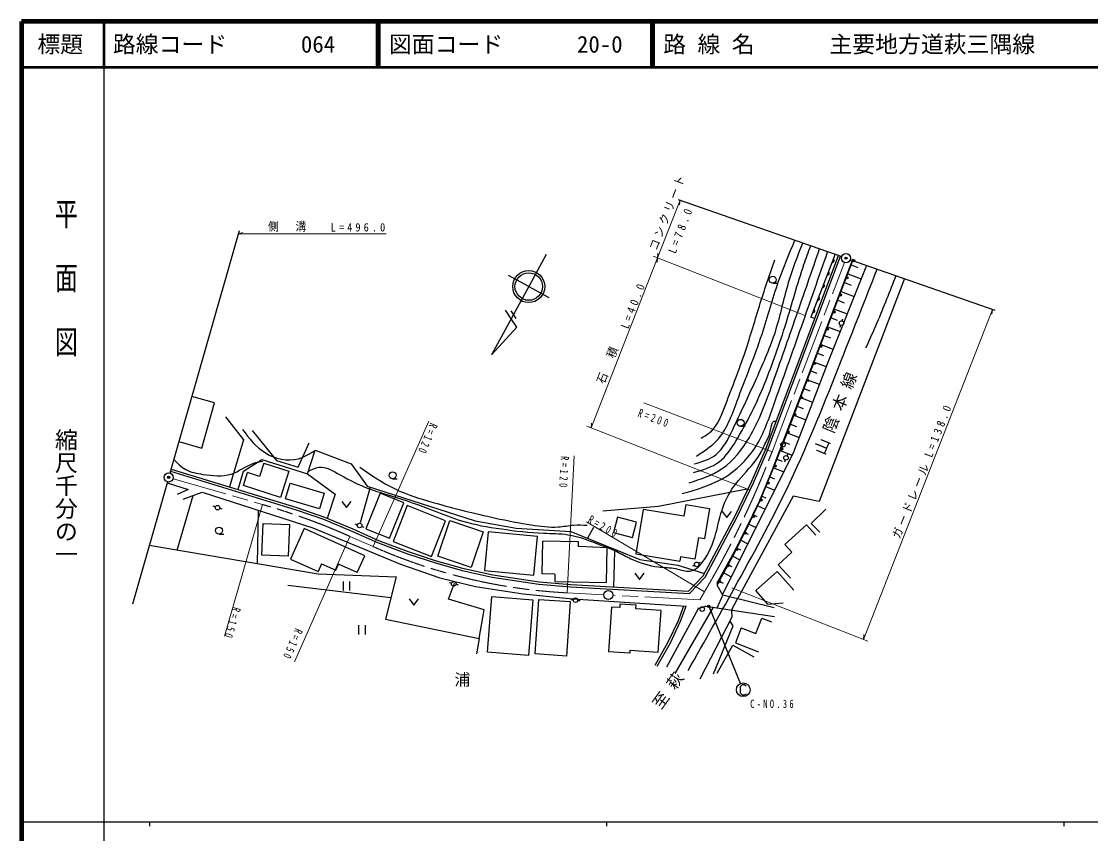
# Model space of a CAD drawing. Units: millimetres, scale not verified. Extents: x 40000 to 680000, y 20000 to 380000.
# Drawn here: x 40000 to 273855, y 202409 to 380000 of the extents above; entities that cross this region are included whole.
import ezdxf
from ezdxf.enums import TextEntityAlignment as Align

# ---------------------------------------------------------------- set-up
doc = ezdxf.new("R2010")
doc.units = ezdxf.units.MM
doc.header["$LTSCALE"] = 1000
doc.header["$PDMODE"] = 32
doc.header["$PDSIZE"] = 500
doc.linetypes.add('CHAIN', pattern=[18.5, 12, -1.5, 3.5, -1.5])
for name, color, linetype, lineweight in [('M-BGD', 7, 'Continuous', 25), ('M-BMK', 2, 'CHAIN', 13), ('M-BMK-SRVR', 3, 'Continuous', 25), ('M-STR-HTXT', 7, 'Continuous', 13), ('M-STR-STRC', 7, 'Continuous', 25), ('M-TTL', 2, 'Continuous', 140), ('M-TTL-BAND', 7, 'Continuous', 25), ('M-TTL-LINE', 7, 'Continuous', 50)]:
    doc.layers.add(name, color=color, linetype=linetype, lineweight=lineweight)
for name, color, linetype in [('M-BMK-HTXT', 7, 'Continuous'), ('M-OTRS', 6, 'Continuous'), ('M-TTL-TXT', 7, 'Continuous')]:
    doc.layers.add(name, color=color, linetype=linetype)
doc.styles.add('@ＭＳ ゴシック', font='')
doc.styles.add('ＭＳ ゴシック', font='')
doc.styles.get('@ＭＳ ゴシック').set_extended_font_data('@MS Gothic')
doc.styles.get('ＭＳ ゴシック').set_extended_font_data('MS Gothic')

msp = doc.modelspace()

# ---------------------------------------------------------------- linework, layer by layer
at = {"layer": 'M-BGD'}
for p, q in [((217953, 329073), (212641, 315306)), ((216247, 313303), (221789, 327759)), ((221789, 327759), (221896, 328040)), ((221502, 326738), (222972, 326176)), ((204330, 322744), (205330, 322744)), ((220026, 322881), (221464, 322331)), ((220764, 324809), (223672, 323697)), ((219289, 320952), (222133, 319864)), ((218551, 319023), (219957, 318485)), ((217813, 317094), (220593, 316031)), ((213499, 315017), (212641, 315306)), ((217075, 315165), (218450, 314640)), ((219174, 313552), (218974, 313093)), ((219508, 314491), (219642, 314973)), ((212140, 302594), (216247, 313303)), ((215600, 311307), (216942, 310794)), ((216338, 313236), (219054, 312197)), ((214862, 309378), (217515, 308364)), ((214125, 307450), (215435, 306948)), ((213387, 305521), (215995, 304523)), ((206998, 289093), (212140, 302594)), ((212649, 303592), (213954, 303093)), ((211168, 299717), (212475, 299218)), ((211909, 301657), (214522, 300659)), ((210426, 297777), (213042, 296778)), ((209685, 295837), (210993, 295337)), ((208943, 293897), (211561, 292896)), ((197303, 291466), (198303, 291466)), ((207460, 290017), (210081, 289015)), ((208202, 291957), (209511, 291457)), ((74450, 288121), (79451, 286712)), ((204027, 281448), (206998, 289093)), ((206712, 287928), (206854, 288408)), ((206716, 288099), (208027, 287582)), ((205969, 286203), (208545, 285187)), ((206390, 286983), (206208, 286517)), ((207456, 285034), (207672, 285484)), ((205221, 284306), (206428, 283831)), ((207066, 284114), (206892, 283645)), ((201423, 275126), (204027, 281448)), ((204474, 282410), (206725, 281523)), ((121182, 279999), (122182, 279999)), ((202816, 278289), (204733, 277513)), ((203672, 280404), (204712, 279983)), ((74085, 264406), (77597, 276334)), ((116258, 278168), (114110, 270364)), ((201960, 276174), (202838, 275819)), ((82412, 273833), (81936, 273986)), ((185311, 274357), (184892, 271821)), ((198518, 269150), (201423, 275126)), ((201051, 274112), (202662, 273342)), ((83374, 273564), (83860, 273447)), ((91648, 261431), (91890, 273074)), ((200089, 272102), (200880, 271724)), ((113489, 269913), (113010, 270056)), ((114432, 269584), (114897, 269398)), ((165110, 269364), (163816, 266994)), ((195947, 264075), (198518, 269150)), ((199128, 270092), (200679, 269350)), ((83242, 267908), (84242, 267908)), ((198219, 268240), (198982, 267854)), ((161857, 266196), (154015, 266329)), ((196506, 264849), (197276, 264460)), ((197363, 266544), (198900, 265768)), ((208543, 263936), (207010, 265627)), ((113461, 259500), (115107, 263179)), ((169541, 256287), (169815, 264192)), ((192408, 257631), (195947, 264075)), ((195587, 263090), (197131, 262258)), ((208543, 263936), (205532, 261208)), ((105658, 261388), (104902, 259699)), ((113461, 259500), (109346, 261341)), ((187227, 261089), (186763, 260904)), ((188119, 261534), (188547, 261792)), ((194606, 261267), (195401, 260838)), ((205532, 261208), (208232, 258241)), ((110343, 257529), (110343, 255529)), ((111863, 255529), (111863, 257529)), ((134083, 257146), (133597, 257264)), ((156665, 259168), (156637, 257534)), ((192264, 257368), (192408, 257631)), ((192642, 257621), (193486, 257166)), ((193624, 259444), (195264, 258561)), ((120832, 253957), (98287, 256638)), ((135059, 256929), (135549, 256831)), ((203284, 252596), (200624, 255575)), ((160700, 253504), (160202, 253554)), ((161694, 253400), (162191, 253346)), ((192205, 251770), (193417, 254514)), ((195287, 251265), (196629, 253732)), ((203284, 252596), (206637, 252892)), ((191289, 251910), (182925, 237449)), ((188414, 251597), (187924, 251695)), ((189252, 251858), (189600, 252218)), ((113726, 247977), (113726, 245977)), ((115246, 245977), (115246, 247977)), ((197450, 247388), (200633, 246142)), ((140107, 245095), (139561, 241731)), ((173090, 242527), (179254, 242093))]:
    msp.add_line(p, q, dxfattribs=at)
for points in [[(72595, 281642), (100107, 273214), (106109, 271137), (112264, 268559), (117880, 266059), (124416, 263584), (130571, 261584), (136380, 259929), (142996, 258506), (153187, 256929), (160111, 256352), (186109, 254929), (189532, 258506), (196534, 271659), (200107, 279084), (203185, 286162), (219159, 328651)], [(72742, 282120), (100263, 273690), (106287, 271604), (112462, 269019), (118070, 266522), (124582, 264056), (130717, 262062), (136501, 260415), (143087, 258998), (153246, 257426), (160146, 256851), (185906, 255440), (189123, 258802), (196087, 271885), (199653, 279292), (202721, 286350), (218691, 328827)], [(192151, 256709), (196078, 264001), (198647, 269087), (201531, 275117), (204101, 281462), (207089, 289047), (212280, 302627), (221871, 327703)], [(217278, 327323), (217379, 327318), (217471, 327334), (217575, 327380), (217648, 327437), (217713, 327515), (217759, 327635), (217763, 327736), (217747, 327828), (217702, 327931), (217644, 328005), (217566, 328069)], [(224860, 326657), (216422, 305643), (208872, 285845), (198700, 265365), (193352, 254774)], [(216216, 324570), (216317, 324565), (216409, 324581), (216512, 324627), (216586, 324684), (216650, 324762), (216696, 324881), (216701, 324983), (216685, 325074), (216639, 325178), (216582, 325252), (216504, 325316)], [(233119, 323769), (214466, 274995), (208831, 276176), (196629, 253732)], [(215153, 321816), (215254, 321812), (215346, 321827), (215450, 321873), (215523, 321931), (215588, 322009), (215634, 322128), (215638, 322229), (215622, 322321), (215577, 322425), (215519, 322498), (215441, 322563)], [(214091, 319063), (214192, 319058), (214284, 319074), (214387, 319120), (214461, 319177), (214525, 319255), (214571, 319375), (214576, 319476), (214560, 319568), (214514, 319671), (214457, 319745), (214379, 319809)], [(213028, 316309), (213129, 316305), (213221, 316321), (213325, 316367), (213398, 316424), (213463, 316502), (213509, 316621), (213513, 316722), (213497, 316814), (213452, 316918), (213394, 316991), (213316, 317056)], [(79451, 286712), (82237, 296601), (77278, 297998)], [(84655, 293543), (88581, 288526), (85554, 278195)], [(90470, 290543), (95833, 283998), (100560, 282544), (102923, 287816)], [(102560, 281089), (104287, 286271), (112104, 283271), (115649, 278363), (139282, 270818), (148196, 269182), (160195, 268455), (175290, 262365), (183562, 261092), (189379, 259274)], [(87406, 277628), (88562, 281635), (92561, 284180), (102560, 281089), (108650, 276636), (106914, 271342)], [(93000, 283389), (92086, 280524), (89484, 281354)], [(93000, 283389), (98477, 281642), (96652, 275923)], [(96652, 275923), (88574, 278500), (89484, 281354)], [(71867, 279099), (76455, 277662), (74088, 276552)], [(75419, 275517), (79561, 277070), (103745, 269231), (122899, 261318), (131547, 258359), (139312, 256436), (149740, 254809), (160612, 253774), (185412, 252147)], [(198651, 277726), (179381, 273909), (167200, 272909)], [(110101, 275040), (111101, 273680), (112101, 275040)], [(185311, 274357), (190465, 273504), (189371, 266897), (188095, 267108), (187322, 262435), (184192, 262952), (184032, 261981)], [(184892, 271821), (175986, 273295), (174378, 263578), (184032, 261981)], [(193286, 272851), (194286, 271491), (195286, 272851)], [(215914, 273336), (212731, 270237), (214601, 268315)], [(115107, 263179), (101876, 269098), (98876, 262394), (104902, 259699)], [(207010, 265627), (211731, 269904), (213793, 267628)], [(67958, 265444), (104914, 259183), (122002, 258547), (119639, 249276), (140107, 245095), (141197, 251366), (133380, 253639), (134744, 257184)], [(156665, 259168), (153895, 259215), (154015, 266329)], [(156637, 257534), (167977, 257341), (168106, 264923)], [(168106, 264923), (161840, 265164), (161857, 266196)], [(105658, 261388), (108749, 260006), (109346, 261341)], [(200624, 255575), (205289, 259741), (208940, 255652)], [(174180, 259319), (175180, 257959), (176180, 259319)], [(192339, 256985), (192304, 257004), (192261, 257051), (192231, 257101), (192211, 257169), (192209, 257227), (192225, 257298), (192264, 257368)], [(204641, 251782), (193399, 254519), (192151, 256709)], [(124827, 253747), (125827, 252387), (126827, 253747)], [(174377, 251579), (174431, 252339), (170911, 252587), (170857, 251827)], [(170857, 251827), (169077, 251953), (168387, 242158)], [(179254, 242093), (179894, 251191), (174377, 251579)], [(178617, 239234), (181492, 244320), (183694, 249019), (184890, 252181)], [(179052, 238988), (181936, 244091), (184155, 248824), (185412, 252147)], [(181197, 238840), (188075, 251634), (189702, 252152), (204715, 249859)], [(195287, 251265), (195378, 249720), (188379, 236176)], [(191379, 237358), (195651, 247811), (194969, 248929)], [(200633, 246142), (201957, 249522), (204063, 248697)], [(197450, 247388), (196164, 244104), (201212, 242127)], [(192182, 237471), (195625, 243635), (200217, 241070)], [(173090, 242527), (173041, 241830), (168387, 242158)]]:
    msp.add_lwpolyline(points, dxfattribs=at)
for points in [[(105218, 273416), (97767, 275575), (98768, 279031), (106220, 276872)], [(118488, 276819), (115349, 269066), (120479, 266989), (123618, 274741)], [(132776, 270796), (124383, 274128), (121279, 266310), (129672, 262978)], [(174512, 270476), (170348, 271565), (169471, 268211), (173635, 267122)], [(92613, 263318), (92892, 270212), (98651, 269980), (98373, 263085)], [(131110, 263044), (133737, 270860), (141014, 268415), (138387, 260598)], [(152894, 267400), (142066, 268426), (141262, 259935), (152090, 258910)], [(141938, 242093), (142899, 254266), (151853, 253559), (150892, 241386)], [(152344, 241708), (153177, 253625), (160022, 253147), (159189, 241230)]]:
    msp.add_lwpolyline(points, close=True, dxfattribs=at)
for centre, radius in [((222022, 327670), 250), ((222022, 327670), 150), ((222022, 327670), 50), ((204330, 323504), 760), ((220588, 323929), 250), ((220588, 323929), 150), ((220588, 323929), 50), ((219154, 320188), 250), ((219154, 320188), 150), ((219154, 320188), 50), ((217720, 316447), 250), ((217720, 316447), 150), ((217720, 316447), 50), ((219373, 314010), 500), ((216286, 312706), 250), ((216286, 312706), 150), ((216286, 312706), 50), ((214851, 308965), 250), ((214851, 308965), 150), ((214851, 308965), 50), ((213416, 305224), 250), ((213416, 305224), 150), ((213416, 305224), 50), ((211984, 301483), 250), ((211984, 301483), 150), ((211984, 301483), 50), ((210559, 297739), 250), ((210559, 297739), 150), ((210559, 297739), 50), ((197303, 292226), 760), ((209133, 293995), 250), ((209133, 293995), 150), ((209133, 293995), 50), ((207707, 290250), 250), ((207707, 290250), 150), ((207707, 290250), 50), ((206571, 287449), 500), ((206263, 286511), 250), ((206263, 286511), 150), ((206263, 286511), 50), ((204812, 282777), 250), ((207240, 284583), 500), ((121182, 280759), 760), ((204812, 282777), 150), ((204812, 282777), 50), ((203312, 279056), 250), ((203312, 279056), 150), ((203312, 279056), 50), ((82888, 273680), 500), ((201786, 275352), 250), ((201786, 275352), 150), ((201786, 275352), 50), ((200048, 271726), 250), ((200048, 271726), 150), ((200048, 271726), 50), ((83242, 268668), 760), ((113968, 269770), 500), ((198280, 268126), 250), ((198280, 268126), 150), ((198280, 268126), 50), ((196469, 264552), 250), ((196469, 264552), 150), ((196469, 264552), 50), ((187691, 261275), 500), ((194556, 261023), 250), ((194556, 261023), 150), ((194556, 261023), 50), ((134568, 257028), 500), ((192627, 257511), 250), ((192627, 257511), 150), ((192627, 257511), 50), ((161197, 253454), 500), ((188905, 251499), 500)]:
    msp.add_circle(centre, radius, dxfattribs=at)
for points, knots in [([(187653, 284965), (189232, 285982), (190810, 286999), (192048, 288309), (194243, 290630), (195370, 293871), (196539, 297003), (198402, 301996), (200370, 306711), (201985, 311621), (203239, 315435), (204280, 319367), (205615, 323182), (206678, 326218), (207927, 329180), (209177, 332142)], [0, 0, 0, 0, 1, 1, 1, 2, 2, 2, 3, 3, 3, 4, 4, 4, 5, 5, 5, 5]), ([(186029, 279087), (188584, 279928), (191139, 280769), (193290, 282240), (195738, 283913), (197663, 286400), (199214, 289023), (201410, 292739), (202853, 296728), (204278, 300729), (206019, 305621), (207731, 310532), (209437, 315443), (211152, 320381), (212861, 325319), (214569, 330256)], [0, 0, 0, 0, 1, 1, 1, 2, 2, 2, 3, 3, 3, 4, 4, 4, 5, 5, 5, 5]), ([(186985, 281334), (189010, 281928), (191035, 282521), (192622, 283723), (194118, 284856), (195223, 286530), (196252, 288213), (198749, 292298), (200794, 296433), (202558, 300729), (204285, 305122), (205852, 309531), (207240, 314010), (208559, 318268), (209718, 322588), (211157, 326813), (211627, 328194), (212128, 329564), (212628, 330935)], [0, 0, 0, 0, 1, 1, 1, 2, 2, 2, 3, 3, 3, 4, 4, 4, 5, 5, 5, 6, 6, 6, 6]), ([(187176, 283245), (188867, 283750), (190558, 284255), (191857, 285251), (193561, 286558), (194590, 288712), (195583, 290793), (197325, 294443), (198953, 297873), (200552, 301398), (202027, 304822), (203600, 308197), (204755, 311717), (205957, 315377), (206707, 319194), (207813, 322895), (208689, 325827), (209788, 328685), (210888, 331544)], [0, 0, 0, 0, 1, 1, 1, 2, 2, 2, 3, 3, 3, 4, 4, 4, 5, 5, 5, 6, 6, 6, 6]), ([(184500, 276748), (187716, 277667), (190931, 278587), (193768, 280283), (196338, 281820), (198597, 283996), (200265, 286494), (202185, 289370), (203321, 292675), (204469, 295952), (206526, 301828), (208619, 307617), (210679, 313437), (212584, 318820), (214460, 324229), (216336, 329639)], [0, 0, 0, 0, 1, 1, 1, 2, 2, 2, 3, 3, 3, 4, 4, 4, 5, 5, 5, 5]), ([(188704, 288882), (189483, 289348), (190262, 289814), (190902, 290411), (192311, 291726), (193042, 293675), (193768, 295570), (195275, 299502), (196766, 303204), (198067, 307035), (199259, 310543), (200293, 314161), (201411, 317736), (202475, 321137), (203615, 324500), (204755, 327864)], [0, 0, 0, 0, 1, 1, 1, 2, 2, 2, 3, 3, 3, 4, 4, 4, 5, 5, 5, 5]), ([(185834, 238085), (189456, 244497), (193079, 250910), (196651, 257355), (200679, 264625), (204644, 271937), (208195, 279443), (212299, 288119), (215851, 297054), (219375, 305990), (221985, 312609), (224580, 319228), (227175, 325848)], [0, 0, 0, 0, 1, 1, 1, 2, 2, 2, 3, 3, 3, 4, 4, 4, 4]), ([(231273, 324414), (229919, 320954), (228565, 317494), (227101, 314080), (226305, 312223), (225476, 310379), (224647, 308535)], [0, 0, 0, 0, 1, 1, 1, 2, 2, 2, 2]), ([(102842, 281678), (103573, 282042), (104304, 282406), (105042, 282503), (106601, 282707), (108194, 281722), (109717, 280853), (111832, 279647), (113810, 278668), (115931, 277884), (117531, 277239), (119211, 276794), (120868, 276289), (123980, 275329), (127035, 274223), (130073, 273044), (132134, 272258), (134181, 271429), (136287, 270789), (139111, 269933), (142041, 269426), (144976, 269029), (148050, 268584), (151123, 268219), (154233, 268094), (156002, 268030), (157779, 268031), (159513, 267765), (161985, 267382), (164361, 266427), (166717, 265510), (167895, 265062), (169071, 264627), (170199, 264080), (171248, 263568), (172258, 262977), (173316, 262485), (175208, 261594), (177255, 261004), (179328, 260725), (180579, 260592), (181832, 260626), (183123, 260340), (184194, 260106), (185278, 259645), (186258, 259790), (187500, 259983), (188578, 261131), (189392, 262320), (190867, 264411), (191550, 266649), (192142, 268974), (192703, 271305), (193210, 273570), (194232, 275629), (194902, 277073), (195835, 278404), (196872, 279643), (198325, 281402), (199999, 282972), (201216, 284868), (201832, 285837), (202309, 286899), (202811, 287948), (203150, 288610), (203511, 289263), (203691, 289983), (203864, 290576), (203933, 291171), (204131, 291852), (204218, 292150), (204330, 292465), (204571, 292567), (204667, 292608), (204784, 292615), (204901, 292622)], [0, 0, 0, 0, 1, 1, 1, 2, 2, 2, 3, 3, 3, 4, 4, 4, 5, 5, 5, 6, 6, 6, 7, 7, 7, 8, 8, 8, 9, 9, 9, 10, 10, 10, 11, 11, 11, 12, 12, 12, 13, 13, 13, 14, 14, 14, 15, 15, 15, 16, 16, 16, 17, 17, 17, 18, 18, 18, 19, 19, 19, 20, 20, 20, 21, 21, 21, 22, 22, 22, 23, 23, 23, 24, 24, 24, 25, 25, 25, 25]), ([(88379, 290753), (89845, 288828), (91311, 286903), (93383, 285638), (95501, 284345), (98253, 283740), (100588, 284373), (101883, 284724), (103050, 285456), (104217, 286188)], [0, 0, 0, 0, 1, 1, 1, 2, 2, 2, 3, 3, 3, 3]), ([(73333, 284217), (74153, 283382), (74973, 282548), (75950, 282008), (77057, 281397), (78364, 281166), (79690, 280963), (81792, 280643), (83938, 280395), (85849, 281018), (87551, 281573), (89067, 282819), (90799, 283383), (91439, 283592), (92109, 283707), (92778, 283823)], [0, 0, 0, 0, 1, 1, 1, 2, 2, 2, 3, 3, 3, 4, 4, 4, 5, 5, 5, 5]), ([(114007, 282503), (116511, 280790), (119015, 279077), (121723, 277774), (124378, 276497), (127228, 275614), (130083, 274804), (134590, 273525), (139110, 272428), (143666, 271394), (146281, 270842), (148895, 270316), (151548, 269909), (153484, 269602), (155439, 269334), (157378, 269469), (158534, 269550), (159685, 269774), (160842, 269854), (161811, 269921), (162784, 269888), (163757, 269854)], [0, 0, 0, 0, 1, 1, 1, 2, 2, 2, 3, 3, 3, 4, 4, 4, 5, 5, 5, 6, 6, 6, 7, 7, 7, 7])]:
    msp.add_open_spline(points, degree=3, knots=knots, dxfattribs=at)
at = {"layer": 'M-BMK'}
for p, q in [((204184, 285890), (220003, 327297)), ((73167, 280006), (92703, 274375)), ((111871, 267407), (116950, 265159)), ((167377, 254635), (159350, 255049)), ((188374, 253554), (189374, 255240)), ((188374, 253554), (169374, 254533))]:
    msp.add_line(p, q, dxfattribs=at)
for centre, radius, start, end in [((17353, 357264), 200000, 329.32815, 339.09166), ((51159, 130242), 150000, 66.12472, 73.92127), ((165520, 374890), 120000, 246.12473, 267.05269)]:
    msp.add_arc(centre, radius, start, end, dxfattribs=at)
at = {"layer": 'M-BMK-SRVR'}
for p, q in [((183648, 341071), (219416, 328561)), ((87651, 334227), (72481, 281244)), ((154796, 329035), (150959, 322015)), ((221303, 327901), (252913, 316846)), ((150959, 322015), (146572, 324414)), ((150959, 322015), (142805, 307098)), ((150959, 322015), (155346, 319617)), ((147031, 316694), (148172, 315052)), ((71931, 279321), (64278, 252591))]:
    msp.add_line(p, q, dxfattribs=at)
msp.add_lwpolyline([(142805, 307098), (148397, 313159), (147122, 314996), (145847, 316832)], dxfattribs=at)
for centre, radius in [((220359, 328231), 1000), ((150959, 322015), 3500), ((150959, 322015), 3000), ((72206, 280283), 1000), ((168375, 254584), 1000)]:
    msp.add_circle(centre, radius, dxfattribs=at)
at = {"layer": 'M-OTRS'}
for p in [(220359, 328231), (72206, 280283)]:
    msp.add_point(p, dxfattribs=at)
at = {"layer": 'M-STR-HTXT'}
for p, q in [((179129, 328314), (184059, 340927)), ((184059, 340927), (183956, 339894)), ((87451, 333529), (88451, 333809)), ((87451, 333529), (119814, 333529)), ((164586, 291108), (179129, 328314)), ((178197, 328678), (211591, 315625)), ((179129, 328314), (179025, 327280)), ((179129, 328314), (179232, 329347)), ((224176, 244878), (252379, 317032)), ((252379, 317032), (252276, 315999)), ((204184, 285890), (176159, 296596)), ((129093, 292591), (116950, 265159)), ((199407, 277497), (163655, 291472)), ((164586, 291108), (164689, 292141)), ((160892, 285009), (159350, 255049)), ((84394, 245548), (92703, 274375)), ((189374, 255240), (163571, 270544)), ((111871, 267407), (99729, 239974)), ((195355, 256144), (225108, 244514)), ((224176, 244878), (224279, 245912))]:
    msp.add_line(p, q, dxfattribs=at)
at = {"layer": 'M-STR-STRC'}
msp.add_line((190329, 252105), (197208, 235289), dxfattribs=at)
msp.add_lwpolyline([(198536, 234576), (198416, 234756), (198176, 234936), (197636, 234936), (197396, 234756), (197216, 234516), (197216, 233196), (197396, 232956), (197636, 232776), (198176, 232776), (198416, 232896), (198536, 233076)], dxfattribs=at)
for centre, radius in [((190329, 252105), 250), ((190329, 252105), 150), ((190329, 252105), 50), ((197876, 233856), 1500)]:
    msp.add_circle(centre, radius, dxfattribs=at)
at = {"layer": 'M-TTL'}
for p, q in [((40000, 380000), (40000, 20000)), ((680000, 380000), (40000, 380000))]:
    msp.add_line(p, q, dxfattribs=at)
at = {"layer": 'M-TTL-BAND'}
for p, q in [((58000, 370000), (58000, 20000)), ((40000, 205000), (579000, 205000)), ((68000, 205000), (68000, 204000)), ((168000, 205000), (168000, 204000)), ((268000, 205000), (268000, 204000))]:
    msp.add_line(p, q, dxfattribs=at)
at = {"layer": 'M-TTL-LINE'}
for p, q in [((58000, 380000), (58000, 370000)), ((117750, 380000), (117750, 370000)), ((118250, 380000), (118250, 370000)), ((177750, 380000), (177750, 370000)), ((178250, 380000), (178250, 370000)), ((40000, 370000), (680000, 370000))]:
    msp.add_line(p, q, dxfattribs=at)

# ---------------------------------------------------------------- texts
at = {"layer": 'M-BMK-HTXT', "style": 'ＭＳ ゴシック'}
msp.add_text('浦', height=2566, dxfattribs=at).set_placement((134720, 234032), align=Align.BOTTOM_LEFT)
at = {"layer": 'M-BMK-HTXT', "char_height": 2566, "attachment_point": 7, "style": 'ＭＳ ゴシック'}
for s, insert, rotation in [('\\T1.48;山陰本線', (215895, 284881), 67.7), ('\\T1.5;至萩', (180108, 229237), 54.1)]:
    msp.add_mtext(s, dxfattribs=dict(at, insert=insert, rotation=rotation))
at = {"layer": 'M-STR-HTXT', "char_height": 1833, "attachment_point": 7, "style": 'ＭＳ ゴシック'}
for s, insert, rotation in [('\\T1.26;\\W0.95;コンクリート', (179059, 329686), 68.9), ('\\T1.62;\\W0.9;L=78.0', (183092, 329053), 68.7), ('\\T1.62;\\W0.9;L=40.0', (172734, 312606), 68.7), ('\\T1.27;\\W0.95;石\u3000積', (167673, 300509), 68.6), ('\\T1.61;\\W0.7;R=200', (174681, 293624), 339.4), ('\\T1.6;\\W0.9;L=138.0', (239145, 284483), 68.7), ('\\T1.61;\\W0.7;R=120', (129373, 292391), 247.2), ('\\T1.61;\\W0.7;R=120', (157929, 284991), 267.1), ('\\T1.26;\\W0.95;ガードレール', (232177, 266659), 67.9), ('\\T1.61;\\W0.7;R=200', (163716, 270475), 330.5), ('\\T1.61;\\W0.7;R=150', (86230, 252097), 254), ('\\T1.61;\\W0.7;R=150', (99922, 247461), 246)]:
    msp.add_mtext(s, dxfattribs=dict(at, insert=insert, rotation=rotation))
for s, insert in [('\\T1.27;\\W0.95;側\u3000溝', (93925, 334029)), ('\\T1.6;\\W0.9;L=496.0', (107674, 334029))]:
    msp.add_mtext(s, dxfattribs=dict(at, insert=insert))
at = {"layer": 'M-STR-STRC', "insert": (199405, 229843), "char_height": 1833, "attachment_point": 7, "style": 'ＭＳ ゴシック'}
msp.add_mtext('\\T1.56;\\W0.7;C-NO.36', dxfattribs=at)
at = {"layer": 'M-TTL-BAND', "style": '@ＭＳ ゴシック', "width": 1.4}
msp.add_text('平  面  図', height=3666, rotation=270, dxfattribs=at).set_placement((49777, 306475), align=Align.MIDDLE_RIGHT)
at = {"layer": 'M-TTL-BAND', "style": '@ＭＳ ゴシック'}
msp.add_text('縮尺千分の一', height=3666, rotation=270, dxfattribs=at).set_placement((49777, 261030), align=Align.MIDDLE_RIGHT)
at = {"layer": 'M-TTL-TXT', "style": 'ＭＳ ゴシック'}
msp.add_text('標題', height=3666, dxfattribs=at).set_placement((48500, 375000), align=Align.MIDDLE_CENTER)
for s, p in [('路線コード', (60000, 375000)), ('064', (101142, 375000)), ('図面コード', (120380, 375000)), ('20-0', (161521, 375000)), ('路 線 名', (180380, 375000)), ('主要地方道萩三隅線', (216734, 375000))]:
    msp.add_text(s, height=3666, dxfattribs=at).set_placement(p, align=Align.MIDDLE_LEFT)

doc.saveas('drawing.dxf')
